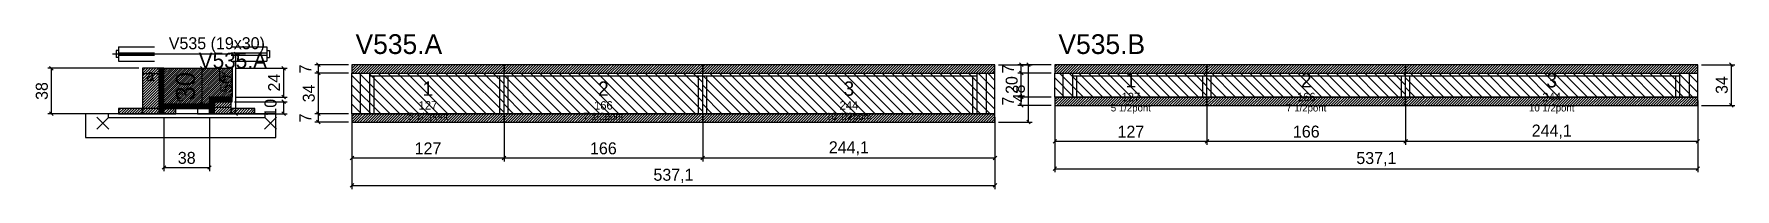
# Model space of a CAD drawing. Extents: x -69 to 1352, y -97 to 33.
import ezdxf
from ezdxf.enums import TextEntityAlignment as Align

# ---------------------------------------------------------------- set-up
doc = ezdxf.new("R2010")
doc.units = 0
for name, color, linetype in [('5', 5, 'Continuous'), ('barrote', 126, 'Continuous'), ('CONCRETO', 251, 'Continuous'), ('COTA', 241, 'Continuous'), ('Cota Seção (2x)', 241, 'Continuous'), ('detalhes', 7, 'Continuous'), ('Hachura', 251, 'Continuous'), ('Madeira', 126, 'Continuous'), ('NOMENCLATURA', 7, 'Continuous'), ('Painéis', 200, 'Continuous'), ('presilha', 224, 'Continuous'), ('Reaproveitamento', 30, 'Continuous'), ('SARR_2.2x7', 40, 'Continuous'), ('SARR_3.5x7', 81, 'Continuous'), ('SCO-___-LAJ', 224, 'Continuous'), ('TENSOR', 224, 'Continuous'), ('texto', 7, 'Continuous'), ('Texto Seção', 7, 'Continuous')]:
    doc.layers.add(name, color=color, linetype=linetype)
doc.dimstyles.new('PAINEL', dxfattribs={"dimtxt": 10, "dimasz": 3, "dimexe": 3, "dimexo": 3, "dimgap": 3, "dimtad": 1, "dimblk": 'OBLIQUE', "dimblk1": 'OBLIQUE', "dimcen": 2.5, "dimclrd": 4, "dimclre": 4, "dimclrt": 240, "dimazin": 3, "dimtfac": 1, "dimtmove": 0, "dimatfit": 3})
doc.dimstyles.new('SECAO2X', dxfattribs={"dimtxt": 16, "dimasz": 3, "dimexe": 3, "dimexo": 3, "dimgap": 3, "dimtad": 1, "dimblk": 'OBLIQUE', "dimblk1": 'OBLIQUE', "dimcen": 2.5, "dimclrd": 4, "dimclre": 4, "dimclrt": 240, "dimazin": 3, "dimtfac": 1, "dimtmove": 0, "dimatfit": 3})

# ---------------------------------------------------------------- blocks, each defined once
blk = doc.blocks.new('_OBLIQUE')
at = {"color": 0, "linetype": 'BYBLOCK'}
blk.add_line((-0.5, -0.5), (0.5, 0.5), dxfattribs=at)

msp = doc.modelspace()

# ---------------------------------------------------------------- hatches: boundary and pattern name
at = {"layer": 'COTA'}
h = msp.add_hatch(dxfattribs=at)
h.set_pattern_fill('ANSI31', scale=0.4)
h.paths.add_polyline_path([(40, -26), (40, 4), (97, 4), (97, -20), (78, -20), (78, -26)])
h = msp.add_hatch(dxfattribs=at)
h.set_pattern_fill('ANSI31', scale=0.5)
h.paths.add_polyline_path([(197, 0), (324, 0), (324, 7), (197, 7)])
h = msp.add_hatch(dxfattribs=at)
h.set_pattern_fill('ANSI31', scale=0.5)
h.paths.add_polyline_path([(324, 0), (490, 0), (490, 7), (324, 7)])
h = msp.add_hatch(dxfattribs=at)
h.set_pattern_fill('ANSI31', scale=0.5)
h.paths.add_polyline_path([(490, 0), (734.1, 0), (734.1, 7), (490, 7)])
h = msp.add_hatch(dxfattribs=at)
h.set_pattern_fill('ANSI31', scale=0.5)
h.paths.add_polyline_path([(784.1, 0), (911.1, 0), (911.1, 7), (784.1, 7)])
h = msp.add_hatch(dxfattribs=at)
h.set_pattern_fill('ANSI31', scale=0.5)
h.paths.add_polyline_path([(911.1, 0), (1077.1, 0), (1077.1, 7), (911.1, 7)])
h = msp.add_hatch(dxfattribs=at)
h.set_pattern_fill('ANSI31', scale=0.5)
h.paths.add_polyline_path([(1077.1, 0), (1321.2, 0), (1321.2, 7), (1077.1, 7)])
h = msp.add_hatch(dxfattribs=at)
h.set_pattern_fill('ANSI31', scale=0.5)
h.paths.add_polyline_path([(784.1, -27), (911.1, -27), (911.1, -20), (784.1, -20)])
h = msp.add_hatch(dxfattribs=at)
h.set_pattern_fill('ANSI31', scale=0.5)
h.paths.add_polyline_path([(911.1, -27), (1077.1, -27), (1077.1, -20), (911.1, -20)])
h = msp.add_hatch(dxfattribs=at)
h.set_pattern_fill('ANSI31', scale=0.5)
h.paths.add_polyline_path([(1077.1, -27), (1321.2, -27), (1321.2, -20), (1077.1, -20)])
h = msp.add_hatch(dxfattribs=at)
h.set_pattern_fill('ANSI31', scale=0.5)
h.paths.add_polyline_path([(197, -41), (324, -41), (324, -34), (197, -34)])
h = msp.add_hatch(dxfattribs=at)
h.set_pattern_fill('ANSI31', scale=0.5)
h.paths.add_polyline_path([(324, -41), (490, -41), (490, -34), (324, -34)])
h = msp.add_hatch(dxfattribs=at)
h.set_pattern_fill('ANSI31', scale=0.5)
h.paths.add_polyline_path([(490, -41), (734.1, -41), (734.1, -34), (490, -34)])
at = {"layer": 'Hachura'}
h = msp.add_hatch(dxfattribs=at)
h.set_pattern_fill('ANSI31', scale=0.5)
h.paths.add_polyline_path([(22, -34), (36, -34), (36, 4), (22, 4)])
h = msp.add_hatch(dxfattribs=at)
h.set_pattern_fill('ANSI31', scale=0.5)
h.paths.add_polyline_path([(22, -0.4), (36, -0.4), (36, 4), (22, 4)])
h = msp.add_hatch(dxfattribs=at)
h.set_pattern_fill('SOLID')
h.paths.add_polyline_path([(36, -34), (40, -34), (40, 4), (36, 4)])
h = msp.add_hatch(dxfattribs=at)
h.set_pattern_fill('SOLID')
h.paths.add_polyline_path([(40, -29.6), (78, -29.6), (78, -26), (40, -26)])
h = msp.add_hatch(dxfattribs=at)
h.set_pattern_fill('SOLID')
h.paths.add_polyline_path([(78, -24), (97, -24), (97, -20), (78, -20)])
h = msp.add_hatch(dxfattribs=at)
h.set_pattern_fill('SOLID')
h.paths.add_polyline_path([(78, -34), (82, -34), (82, -24), (78, -24)])
h = msp.add_hatch(dxfattribs=at)
h.set_pattern_fill('ANSI31', scale=0.5)
h.paths.add_polyline_path([(82, -34), (96, -34), (96, -24), (82, -24)])
h = msp.add_hatch(dxfattribs=at)
h.set_pattern_fill('ANSI31', scale=0.5)
h.paths.add_polyline_path([(82, -28.4), (96, -28.4), (96, -24), (82, -24)])
h = msp.add_hatch(dxfattribs=at)
h.set_pattern_fill('ANSI31', scale=0.5)
h.paths.add_polyline_path([(2, -34), (22, -34), (22, -29.6), (2, -29.6)])
h = msp.add_hatch(dxfattribs=at)
h.set_pattern_fill('ANSI31', scale=0.5)
h.paths.add_polyline_path([(40, -34), (50, -34), (50, -29.6), (40, -29.6)])
h = msp.add_hatch(dxfattribs=at)
h.set_pattern_fill('ANSI31', scale=0.5)
h.paths.add_polyline_path([(96, -34), (116, -34), (116, -29.6), (96, -29.6)])

# ---------------------------------------------------------------- linework, layer by layer
for p, q in [((0, 19), (0, 13)), ((2, 19), (0, 19)), ((2, 22), (32, 22)), ((2, 22), (2, 10)), ((2, 17), (32, 17)), ((2, 15), (32, 15)), ((96, 22), (126, 22)), ((96, 17), (126, 17)), ((96, 15), (126, 15)), ((126, 22), (126, 10)), ((126, 19), (128, 19)), ((128, 19), (128, 13)), ((2, 13), (0, 13)), ((2, 10), (32, 10)), ((96, 10), (126, 10)), ((126, 13), (128, 13))]:
    msp.add_line(p, q)
at = {"layer": 'barrote'}
msp.add_lwpolyline([(-25.5, -54), (133.5, -54), (133.5, -34), (-25.5, -34)], close=True, dxfattribs=at)
at = {"layer": 'CONCRETO'}
msp.add_lwpolyline([(40, -26), (40, 4), (97, 4), (97, -20), (78, -20), (78, -26)], close=True, dxfattribs=at)
at = {"layer": 'Madeira'}
for points in [[(22, -34), (36, -34), (36, 4), (22, 4)], [(22, -0.4), (36, -0.4), (36, 4), (22, 4)], [(82, -34), (96, -34), (96, -24), (82, -24)], [(82, -28.4), (96, -28.4), (96, -24), (82, -24)], [(2, -34), (22, -34), (22, -29.6), (2, -29.6)], [(22, -34), (36, -34), (36, -29.6), (22, -29.6)], [(40, -34), (50, -34), (50, -29.6), (40, -29.6)], [(68, -34), (78, -34), (78, -29.6), (68, -29.6)], [(96, -34), (116, -34), (116, -29.6), (96, -29.6)]]:
    msp.add_lwpolyline(points, close=True, dxfattribs=at)
at = {"layer": 'Painéis'}
for p, q in [((197, 0), (324, 0)), ((197, -34), (197, 0)), ((324, -34), (324, 0)), ((324, -34), (324, 0)), ((324, 0), (490, 0)), ((324, -34), (324, 0)), ((490, -34), (490, 0)), ((490, -34), (490, 0)), ((490, 0), (734.1, 0)), ((490, -34), (490, 0)), ((734.1, -34), (734.1, 0)), ((784.1, 0), (911.1, 0)), ((784.1, -20), (784.1, 0)), ((911.1, -20), (911.1, 0)), ((911.1, -20), (911.1, 0)), ((911.1, 0), (1077.1, 0)), ((911.1, -20), (911.1, 0)), ((1077.1, -20), (1077.1, 0)), ((1077.1, -20), (1077.1, 0)), ((1077.1, 0), (1321.2, 0)), ((1077.1, -20), (1077.1, 0)), ((1321.2, -20), (1321.2, 0)), ((784.1, -20), (911.1, -20)), ((911.1, -20), (1077.1, -20)), ((1077.1, -20), (1321.2, -20)), ((197, -34), (324, -34)), ((324, -34), (490, -34)), ((490, -34), (734.1, -34))]:
    msp.add_line(p, q, dxfattribs=at)
for points in [[(36, -34), (40, -34), (40, 4), (36, 4)], [(40, -29.6), (78, -29.6), (78, -26), (40, -26)], [(78, -24), (97, -24), (97, -20), (78, -20)], [(78, -34), (82, -34), (82, -24), (78, -24)]]:
    msp.add_lwpolyline(points, close=True, dxfattribs=at)
at = {"layer": 'presilha'}
for p, q in [((-16, -47), (-6, -37)), ((-16, -37), (-6, -47)), ((124, -47), (134, -37)), ((124, -37), (134, -47))]:
    msp.add_line(p, q, dxfattribs=at)
at = {"layer": 'Reaproveitamento', "color": 30}
for p, q in [((237, -34), (203, 0)), ((245, -34), (211, 0)), ((253, -34), (219, 0)), ((261, -34), (227, 0)), ((269, -34), (235, 0)), ((277, -34), (243, 0)), ((285, -34), (251, 0)), ((293, -34), (259, 0)), ((301, -34), (267, 0)), ((309, -34), (275, 0)), ((317, -34), (283, 0)), ((324, -33), (291, 0)), ((324, -25), (299, 0)), ((324, -17), (307, 0)), ((324, -9), (315, 0)), ((324, -1), (323, 0)), ((364, -34), (330, 0)), ((372, -34), (338, 0)), ((380, -34), (346, 0)), ((388, -34), (354, 0)), ((396, -34), (362, 0)), ((404, -34), (370, 0)), ((412, -34), (378, 0)), ((420, -34), (386, 0)), ((428, -34), (394, 0)), ((436, -34), (402, 0)), ((444, -34), (410, 0)), ((452, -34), (418, 0)), ((460, -34), (426, 0)), ((468, -34), (434, 0)), ((476, -34), (442, 0)), ((484, -34), (450, 0)), ((490, -32), (458, 0)), ((490, -24), (466, 0)), ((490, -16), (474, 0)), ((490, -8), (482, 0)), ((490, 0), (490, 0)), ((530, -34), (496, 0)), ((538, -34), (504, 0)), ((546, -34), (512, 0)), ((554, -34), (520, 0)), ((562, -34), (528, 0)), ((570, -34), (536, 0)), ((578, -34), (544, 0)), ((586, -34), (552, 0)), ((594, -34), (560, 0)), ((602, -34), (568, 0)), ((610, -34), (576, 0)), ((618, -34), (584, 0)), ((626, -34), (592, 0)), ((634, -34), (600, 0)), ((642, -34), (608, 0)), ((650, -34), (616, 0)), ((658, -34), (624, 0)), ((666, -34), (632, 0)), ((674, -34), (640, 0)), ((682, -34), (648, 0)), ((690, -34), (656, 0)), ((698, -34), (664, 0)), ((706, -34), (672, 0)), ((714, -34), (680, 0)), ((722, -34), (688, 0)), ((730, -34), (696, 0)), ((734.1, -30.1), (704, 0)), ((734.1, -22.1), (712, 0)), ((734.1, -14.1), (720, 0)), ((734.1, -6.1), (728, 0)), ((808.1, -20), (788.1, 0)), ((816.1, -20), (796.1, 0)), ((824.1, -20), (804.1, 0)), ((832.1, -20), (812.1, 0)), ((840.1, -20), (820.1, 0)), ((848.1, -20), (828.1, 0)), ((856.1, -20), (836.1, 0)), ((864.1, -20), (844.1, 0)), ((872.1, -20), (852.1, 0)), ((880.1, -20), (860.1, 0)), ((888.1, -20), (868.1, 0)), ((896.1, -20), (876.1, 0)), ((904.1, -20), (884.1, 0)), ((911.1, -19), (892.1, 0)), ((911.1, -11), (900.1, 0)), ((911.1, -3), (908.1, 0)), ((935.1, -20), (915.1, 0)), ((943.1, -20), (923.1, 0)), ((951.1, -20), (931.1, 0)), ((959.1, -20), (939.1, 0)), ((967.1, -20), (947.1, 0)), ((975.1, -20), (955.1, 0)), ((983.1, -20), (963.1, 0)), ((991.1, -20), (971.1, 0)), ((999.1, -20), (979.1, 0)), ((1007.1, -20), (987.1, 0)), ((1015.1, -20), (995.1, 0)), ((1023.1, -20), (1003.1, 0)), ((1031.1, -20), (1011.1, 0)), ((1039.1, -20), (1019.1, 0)), ((1047.1, -20), (1027.1, 0)), ((1055.1, -20), (1035.1, 0)), ((1063.1, -20), (1043.1, 0)), ((1071.1, -20), (1051.1, 0)), ((1077.1, -18), (1059.1, 0)), ((1077.1, -10), (1067.1, 0)), ((1077.1, -2), (1075.1, 0)), ((1101.1, -20), (1081.1, 0)), ((1109.1, -20), (1089.1, 0)), ((1117.1, -20), (1097.1, 0)), ((1125.1, -20), (1105.1, 0)), ((1133.1, -20), (1113.1, 0)), ((1141.1, -20), (1121.1, 0)), ((1149.1, -20), (1129.1, 0)), ((1157.1, -20), (1137.1, 0)), ((1165.1, -20), (1145.1, 0)), ((1173.1, -20), (1153.1, 0)), ((1181.1, -20), (1161.1, 0)), ((1189.1, -20), (1169.1, 0)), ((1197.1, -20), (1177.1, 0)), ((1205.1, -20), (1185.1, 0)), ((1213.1, -20), (1193.1, 0)), ((1221.1, -20), (1201.1, 0)), ((1229.1, -20), (1209.1, 0)), ((1237.1, -20), (1217.1, 0)), ((1245.1, -20), (1225.1, 0)), ((1253.1, -20), (1233.1, 0)), ((1261.1, -20), (1241.1, 0)), ((1269.1, -20), (1249.1, 0)), ((1277.1, -20), (1257.1, 0)), ((1285.1, -20), (1265.1, 0)), ((1293.1, -20), (1273.1, 0)), ((1301.1, -20), (1281.1, 0)), ((1309.1, -20), (1289.1, 0)), ((1317.1, -20), (1297.1, 0)), ((1321.2, -16.1), (1305.1, 0)), ((1321.2, -8.1), (1313.1, 0)), ((1321.2, -0.1), (1321.1, 0)), ((229, -34), (197, -2)), ((221, -34), (197, -10)), ((356, -34), (324, -2)), ((348, -34), (324, -10)), ((522, -34), (490, -2)), ((514, -34), (490, -10)), ((800.1, -20), (784.1, -4)), ((792.1, -20), (784.1, -12)), ((927.1, -20), (911.1, -4)), ((919.1, -20), (911.1, -12)), ((1093.1, -20), (1077.1, -4)), ((1085.1, -20), (1077.1, -12)), ((213, -34), (197, -18)), ((205, -34), (197, -26)), ((340, -34), (324, -18)), ((332, -34), (324, -26)), ((506, -34), (490, -18)), ((498, -34), (490, -26)), ((784.1, -20), (784.1, -20)), ((911.1, -20), (911.1, -20)), ((1077.1, -20), (1077.1, -20)), ((197, -34), (197, -34)), ((324, -34), (324, -34)), ((490, -34), (490, -34))]:
    msp.add_line(p, q, dxfattribs=at)
at = {"layer": 'SARR_2.2x7'}
for p, q in [((204, -34), (204, 0)), ((727.1, -34), (727.1, 0)), ((791.1, -20), (791.1, 0)), ((1314.2, -20), (1314.2, 0)), ((212, -2.2), (324, -2.2)), ((324, -2.2), (490, -2.2)), ((490, -2.2), (719.1, -2.2)), ((799.1, -2.2), (911.1, -2.2)), ((911.1, -2.2), (1077.1, -2.2)), ((1077.1, -2.2), (1306.2, -2.2))]:
    msp.add_line(p, q, dxfattribs=at)
at = {"layer": 'SARR_3.5x7'}
for p, q in [((212, -34), (212, 0)), ((324, -34), (324, 0)), ((324, -34), (324, 0)), ((490, -34), (490, 0)), ((490, -34), (490, 0)), ((719.1, -34), (719.1, 0)), ((799.1, -20), (799.1, 0)), ((911.1, -20), (911.1, 0)), ((911.1, -20), (911.1, 0)), ((1077.1, -20), (1077.1, 0)), ((1077.1, -20), (1077.1, 0)), ((1306.2, -20), (1306.2, 0)), ((215.5, -34), (215.5, -2.2)), ((320.5, -34), (320.5, -2.2)), ((327.5, -34), (327.5, -2.2)), ((486.5, -34), (486.5, -2.2)), ((493.5, -34), (493.5, -2.2)), ((715.6, -34), (715.6, -2.2)), ((802.6, -20), (802.6, -2.2)), ((907.6, -20), (907.6, -2.2)), ((914.6, -20), (914.6, -2.2)), ((1073.6, -20), (1073.6, -2.2)), ((1080.6, -20), (1080.6, -2.2)), ((1302.7, -20), (1302.7, -2.2)), ((799.1, -20), (802.6, -20)), ((907.6, -20), (911.1, -20)), ((911.1, -20), (914.6, -20)), ((1073.6, -20), (1077.1, -20)), ((1077.1, -20), (1080.6, -20)), ((1302.7, -20), (1306.2, -20)), ((212, -34), (215.5, -34)), ((320.5, -34), (324, -34)), ((324, -34), (327.5, -34)), ((486.5, -34), (490, -34)), ((490, -34), (493.5, -34)), ((715.6, -34), (719.1, -34))]:
    msp.add_line(p, q, dxfattribs=at)
at = {"layer": 'SCO-___-LAJ'}
for points in [[(197, 0), (324, 0), (324, 7), (197, 7)], [(324, 0), (490, 0), (490, 7), (324, 7)], [(490, 0), (734.1, 0), (734.1, 7), (490, 7)], [(784.1, 0), (911.1, 0), (911.1, 7), (784.1, 7)], [(911.1, 0), (1077.1, 0), (1077.1, 7), (911.1, 7)], [(1077.1, 0), (1321.2, 0), (1321.2, 7), (1077.1, 7)], [(784.1, -27), (911.1, -27), (911.1, -20), (784.1, -20)], [(911.1, -27), (1077.1, -27), (1077.1, -20), (911.1, -20)], [(1077.1, -27), (1321.2, -27), (1321.2, -20), (1077.1, -20)], [(-6.5, -37.2), (124.5, -37.2), (124.5, -34), (-6.5, -34)], [(197, -41), (324, -41), (324, -34), (197, -34)], [(324, -41), (490, -41), (490, -34), (324, -34)], [(490, -41), (734.1, -41), (734.1, -34), (490, -34)]]:
    msp.add_lwpolyline(points, close=True, dxfattribs=at)
at = {"layer": 'TENSOR'}
msp.add_line((-3, 16), (95, 16), dxfattribs=at)

# ---------------------------------------------------------------- texts
at = {"layer": '5'}
for s, height, p in [('1', 12, (847.6, -6)), ('2', 12, (994.1, -6)), ('3', 12, (1199.15, -6)), ('1', 12, (260.5, -13)), ('2', 12, (407, -13)), ('3', 12, (612.05, -13)), ('127', 7, (260.5, -27)), ('166', 7, (407, -27)), ('244', 7, (612.05, -27)), ('127', 7, (847.6, -20)), ('166', 7, (994.1, -20)), ('244', 7, (1199.15, -20))]:
    msp.add_text(s, height=height, dxfattribs=at).set_placement(p, align=Align.MIDDLE_CENTER)
at = {"layer": 'detalhes'}
for s, p in [('a', (25, -6.7)), ('b', (85, -6.7)), ('c', (50, -23.5))]:
    msp.add_text(s, height=9.6, dxfattribs=at).set_placement(p)
at = {"layer": 'NOMENCLATURA'}
for s, p in [('V535.A', (200, 16)), ('V535.B', (787.1, 16))]:
    msp.add_text(s, height=16.5, dxfattribs=at).set_placement(p)
at = {"layer": 'texto', "char_height": 6, "attachment_point": 5}
for s, insert in [('5 1/2pont', (847.6, -30)), ('7 1/2pont', (994.1, -30)), ('10 1/2pont', (1199.15, -30)), ('5 1/2pont', (260.5, -37)), ('7 1/2pont', (407, -37)), ('10 1/2pont', (612.05, -37))]:
    msp.add_mtext(s, dxfattribs=dict(at, insert=insert))
at = {"layer": 'Texto Seção'}
for s, height, p in [('V535 (19x30)', 10, (44, 20)), ('V535.A', 13, (69, 4))]:
    msp.add_text(s, height=height, dxfattribs=at).set_placement(p)

# ---------------------------------------------------------------- dimensions: what is measured, and where the dimension line sits
at = {"layer": 'COTA'}
for base, p1, p2 in [((100, -34), (96, -34), (96, 16)), ((-54, -34), (2, -34), (22, 4)), ((140, -20), (97, -20), (97, 4)), ((169, 0), (197, 0), (197, 7)), ((169, -34), (197, -34), (197, 0)), ((762.1, -41), (734.1, -41), (734.1, 7)), ((756.1, 0), (784.1, 0), (784.1, 7)), ((756.1, -20), (784.1, -20), (784.1, 0)), ((1349.2, -27), (1321.2, -27), (1321.2, 7)), ((140, -34), (96, -34), (96, -24)), ((756.1, -27), (784.1, -27), (784.1, -20)), ((169, -41), (197, -41), (197, -34))]:
    msp.add_linear_dim(base=base, p1=p1, p2=p2, angle=90, dimstyle='PAINEL', dxfattribs=at).render()
for base, p1, p2 in [((784.1, -57), (784.1, -20), (911.1, -20)), ((784.1, -80), (784.1, -20), (1321.2, -20)), ((911.1, -57), (911.1, -20), (1077.1, -20)), ((1077.1, -57), (1077.1, -20), (1321.2, -20)), ((40, -79), (40, -34), (78, -34)), ((197, -71), (197, -34), (324, -34)), ((197, -94), (197, -34), (734.1, -34)), ((324, -71), (324, -34), (490, -34)), ((490, -71), (490, -34), (734.1, -34))]:
    msp.add_linear_dim(base=base, p1=p1, p2=p2, dimstyle='PAINEL', dxfattribs=at).render()
at = {"layer": 'Cota Seção (2x)'}
msp.add_linear_dim(base=(72, -26), p1=(40, -26), p2=(40, 4), angle=90, dimstyle='SECAO2X', dxfattribs=at).render()

doc.saveas('drawing.dxf')
